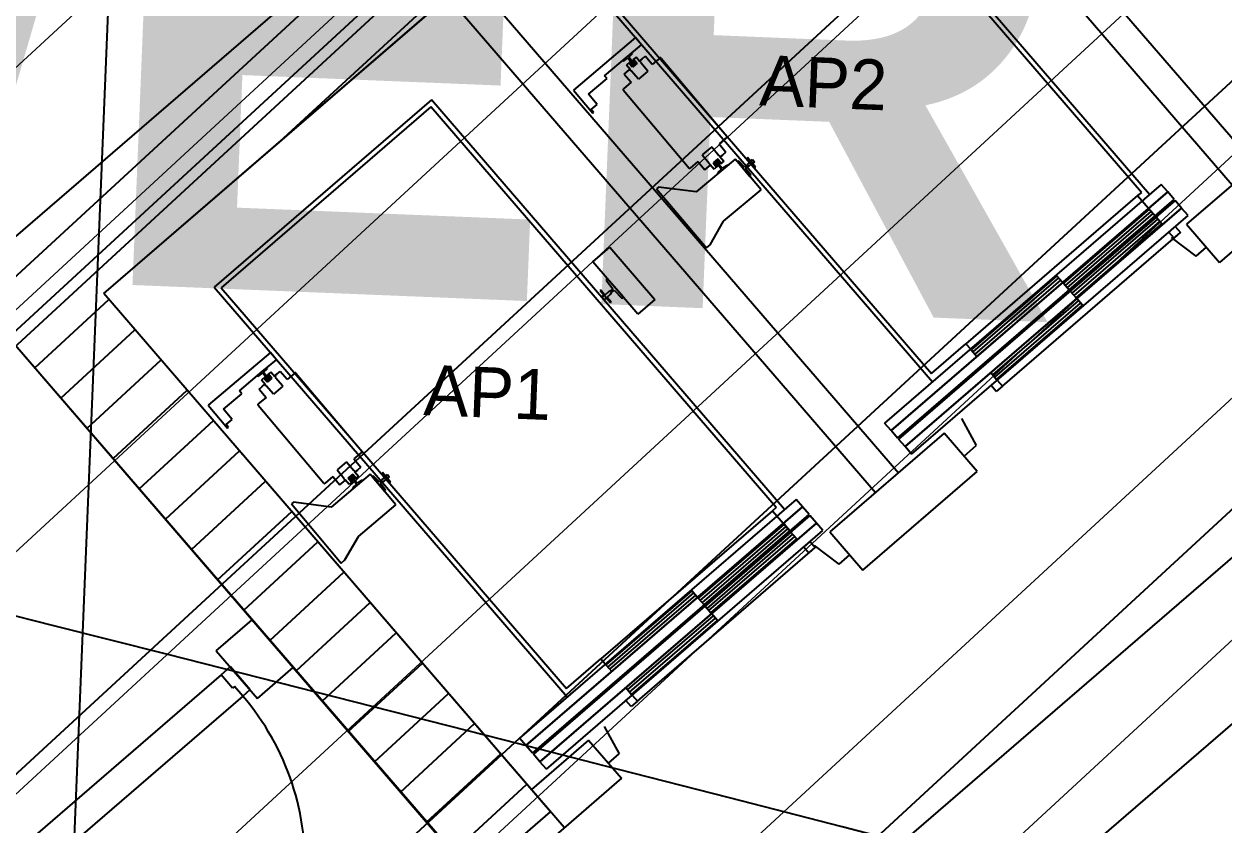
# Model space of a CAD drawing. Extents: x -678889171 to 586587, y -792238163 to 335485.
# Drawn here: x -678732880 to -678728115, y -792164476 to -792161297 of the extents above; entities that cross this region are included whole.
import ezdxf
from ezdxf.enums import TextEntityAlignment as Align

# ---------------------------------------------------------------- set-up
doc = ezdxf.new("R2010")
doc.units = 0
doc.header["$MEASUREMENT"] = 0
for name, color, linetype in [('A-ANNO-LEGN', 252, 'Continuous'), ('A-FLOR-PATT', 252, 'Continuous'), ('A-SITE-PATT', 252, 'Continuous'), ('A-WALL', 252, 'Continuous')]:
    doc.layers.add(name, color=color, linetype=linetype)
doc.layers.add('BASEMENT3 LAYOUT$0$HATCH5', color=252, linetype='Continuous', lineweight=15)
doc.styles.add('BASEMENT3 LAYOUT$0$EN-SB', font='swissb.ttf')
doc.styles.add('Elevator tower A$0$AR-SR', font='sarb.shx')
doc.styles.add('Ground floor Towers$0$$Bas01-Rname$0$EN-SC', font='swissc.ttf')
doc.styles.add('Ground floor Towers$0$$Bas01-Rname$0$EN-SCL', font='swisscl.ttf')
doc.styles.add('Ground floor Towers$0$04-Ground Floor$0$V2-lower ground$0$LEVEL  FOR LICENSE LOWER GR$0$$LG- LEVEL$0$AR-SR', font='sarb.shx')

# ---------------------------------------------------------------- blocks, each defined once
blk = doc.blocks.new('A$C61C61320')
at = {"layer": 'BASEMENT3 LAYOUT$0$HATCH5'}
h = blk.add_hatch(dxfattribs=at)
h.set_pattern_fill('JIS_WOOD', color=256, scale=1000, style=0)
h.set_pattern_definition([(45, (-845680.2949388556, -470481.0696760565), (-499.9999991609842, 499.9999991609843), [])])
h.paths.add_polyline_path([(12440.74077330553, -169431.9252005816), (13408.27617370361, -243253.7315873399), (7111.185080291936, -248399.4795461658), (-61957.46107163071, -237877.8060760189), (-55832.26724016038, -200866.3395951205), (-20860.02674167091, -206712.4958959252), (-20783.43353955913, -208437.764712235), (-16504.6553898881, -208719.7022090854), (-18718.17453308101, -208569.0044804074), (-18168.17453308101, -169431.9252005816)])
at = {"layer": 'BASEMENT3 LAYOUT$0$HATCH5', "style": 'BASEMENT3 LAYOUT$0$EN-SB'}
blk.add_text('TOWER (A)', height=2000, dxfattribs=at).set_placement((-23889.31892161025, -222686.1925793323))
blk = doc.blocks.new('2')
at = {"layer": 'BASEMENT3 LAYOUT$0$HATCH5', "style": 'BASEMENT3 LAYOUT$0$EN-SB'}
blk.add_text('TOWER (A)', height=2000, dxfattribs=at).set_placement((94031.53737998311, 9511.168125299038))
blk = doc.blocks.new('GR')
at = {"layer": 'A-FLOR-PATT'}
for p, q in [((70490, 90900), (70490, 1700)), ((74626.76612781573, 29027.74407924579), (69954.09477021193, 24654.39954858962)), ((74626.76612702776, 29027.74408097002), (69954.09476942396, 24654.39955031385)), ((70149.300244994, 24445.83353590424), (74677.26045487431, 28973.79374578461)), ((71209.36516275717, 25281.39205064077), (74785.79927040398, 28857.82615828759)), ((70519.47076322368, 24635.69162190981), (74608.05820113185, 28462.3680862295)), ((70519.4707624384, 24635.69162363654), (74608.05820034302, 28462.36808795466)), ((70040.76142946433, 24561.80112340144), (72752.53029312345, 27273.56998706056)), ((73290.20460400498, 27228.97970614035), (75066.87734401126, 25330.70533834525)), ((73202.5920160498, 27146.97949619063), (74979.26475605609, 25248.70512839553)), ((74619.94028365448, 25203.45721847218), (73185.08682010513, 26736.81808211186)), ((74653.07269253094, 25196.7987412604), (73186.0082328611, 26764.58199163486)), ((72354.13388677094, 25986.14958538968), (73821.19834644081, 24418.36633501519)), ((72381.89779629395, 25985.22817263371), (73816.75125984334, 24451.86730899409)), ((71924.92060909326, 25951.10970669191), (73701.59182467064, 24052.83696766342)), ((71837.30802113809, 25869.10949674218), (73613.97923671547, 23970.83675771368)), ((72588.26949947582, 25735.93979433694), (72349.96369173673, 25517.92913552313)), ((72613.13763546218, 25708.75662235156), (72588.26949947582, 25735.93979433694)), ((72559.22434435769, 25659.43481931192), (72613.13763546218, 25708.75662235156)), ((72471.78514113787, 25579.44231522238), (72559.22434435769, 25659.43481931192)), ((72577.79951188111, 25676.42804556922), (72540.64917683435, 25642.44159305454)), ((72540.64917683435, 25642.44159305454), (72544.26862259902, 25640.75944818874)), ((72544.26862259902, 25640.75944818874), (72560.94476480671, 25654.14287466477)), ((72569.62042320524, 25637.15457261723), (72556.93494294536, 25625.54944249024)), ((72560.94476480671, 25654.14287466477), (72571.03708332789, 25643.11103736729)), ((72564.34266130491, 25657.25139166301), (72579.15369331364, 25672.67355603792)), ((72574.43497982608, 25646.21955436564), (72564.34266130491, 25657.25139166301)), ((72569.62042320524, 25637.15457261723), (72565.99600027385, 25633.83882115243)), ((72584.12683586398, 25621.29772229234), (72569.62042320524, 25637.15457261723)), ((72584.12683586398, 25621.29772229234), (72569.62042320524, 25637.15457261723)), ((72571.03708332789, 25643.11103736729), (72574.8419830091, 25638.26965700323)), ((72578.91945880691, 25641.99987740119), (72574.43497982608, 25646.21955436564)), ((72574.8419830091, 25638.26965700323), (72585.36949391001, 25626.76211419611)), ((72579.15369331364, 25672.67355603792), (72577.79951188111, 25676.42804556922)), ((72589.44696970787, 25630.49233459405), (72578.91945880691, 25641.99987740119)), ((72593.17917225929, 25658.70695713878), (72580.49369199947, 25647.10182701171)), ((72584.11811493087, 25650.41757847663), (72580.49369199947, 25647.10182701171)), ((72595.00010465815, 25631.24497668692), (72580.49369199947, 25647.10182701171)), ((72595.00010465815, 25631.24497668692), (72580.49369199947, 25647.10182701171)), ((72598.62452758956, 25634.56072815179), (72580.50241293255, 25617.98197082759)), ((72598.62452758956, 25634.56072815179), (72584.11811493087, 25650.41757847663)), ((72609.75792958357, 25640.58484248174), (72593.17917225929, 25658.70695713878)), ((72607.60269113134, 25642.94071738719), (72629.8022815862, 25663.24969510941)), ((72616.66374845992, 25651.23009604934), (72607.60269113134, 25642.94071738719)), ((72607.60269113134, 25642.94071738719), (72616.66374845992, 25651.23009604934)), ((72609.75792958357, 25640.58484248174), (72610.89056174962, 25641.62101481456)), ((72614.20631321448, 25637.99659188322), (72610.89056174962, 25641.62101481456)), ((72613.07368104842, 25636.96041955045), (72614.20631321448, 25637.99659188322)), ((72642.91544423207, 25604.34061316785), (72613.07368104842, 25636.96041955045)), ((72658.81510690364, 25631.53599445973), (72629.8022815862, 25663.24969510941)), ((72688.71659608757, 25658.89094404475), (72658.81510690364, 25631.53599445973)), ((72693.05420508527, 25658.69802437813), (72966.60370093535, 25359.68313253822)), ((72549.15887136273, 25589.47422501651), (72571.35846181745, 25609.7832027387)), ((72549.15887136273, 25589.47422501651), (72578.17169668015, 25557.76052436681)), ((72573.51370026964, 25607.42732783328), (72556.93494294536, 25625.54944249024)), ((72562.29740448901, 25601.49382407664), (72571.35846181745, 25609.7832027387)), ((72580.50241293255, 25617.98197082759), (72565.99600027385, 25633.83882115243)), ((72573.51370026964, 25607.42732783328), (72572.38106810355, 25606.39115550058)), ((72575.69681956842, 25602.76673256917), (72572.38106810355, 25606.39115550058)), ((72576.8294517345, 25603.80290490188), (72575.69681956842, 25602.76673256917)), ((72606.67121491811, 25571.18309851937), (72576.8294517345, 25603.80290490188)), ((72584.21482699942, 25625.70578369263), (72590.60163661836, 25631.54866509757)), ((72584.69411829242, 25622.04217655543), (72584.21482699942, 25625.70578369263)), ((72590.57960187388, 25631.52850692676), (72584.236861744, 25625.72594186329)), ((72585.36949391001, 25626.76211419611), (72589.44696970787, 25630.49233459405)), ((72594.20822848732, 25630.74602415069), (72590.60163661836, 25631.54866509757)), ((72642.91544423207, 25604.34061316785), (72606.67121491811, 25571.18309851937)), ((72411.05614837022, 25503.91189286366), (72481.73239553238, 25568.56904642822)), ((72481.73239553238, 25568.56904642822), (72471.78514113787, 25579.44231522238)), ((72578.17169668015, 25557.76052436681), (72548.27020749614, 25530.40557478179)), ((72349.96369173673, 25517.92913552313), (72430.78513369242, 25429.58382657045)), ((72446.70047661739, 25464.94934635118), (72411.05614837022, 25503.91189286366)), ((72548.07728782964, 25526.06796578411), (72821.62678367966, 25227.05307394426)), ((75242.1147325631, 25494.67546174136), (74804.068994329, 25084.69051162039)), ((71788.12891555775, 25456.39822754654), (70956.2545694676, 24677.96582130136)), ((73255.1933752276, 23888.61497717208), (71788.12891555775, 25456.39822754654)), ((72424.04783329621, 25444.22589969591), (72446.70047661739, 25464.94934635118)), ((72434.40955662385, 25432.89957803534), (72424.04783329621, 25444.22589969591)), ((71787.20750280179, 25428.63431802354), (70984.0184789906, 24677.04440854539)), ((73222.06096635113, 23895.27345438386), (71787.20750280179, 25428.63431802354)), ((72430.78513369242, 25429.58382657045), (72434.40955662385, 25432.89957803534)), ((72966.41078126871, 25355.3455235406), (72936.50929208477, 25327.99057395558)), ((75378.78174914594, 25348.65448181605), (74940.70740068579, 24938.64275421255)), ((72908.00977384673, 25314.56799980302), (72871.76554453281, 25281.41048515457)), ((72908.00977384673, 25314.56799980302), (72937.85153703041, 25281.94819342051)), ((72936.50929208477, 25327.99057395558), (72965.52211740217, 25296.27687330591)), ((72855.86588186126, 25254.21510386269), (72825.96439267726, 25226.86015427767)), ((73003.48024824813, 25270.24998591977), (72853.97280232821, 25133.47523799472)), ((72855.86588186126, 25254.21510386269), (72884.87870717866, 25222.50140321304)), ((72871.76554453281, 25281.41048515457), (72901.6073077165, 25248.79067877206)), ((72934.17857583231, 25267.76912749486), (72916.05646117534, 25251.19037017069)), ((72919.6808841067, 25254.50612163547), (72934.18729676542, 25238.64927131063)), ((72919.6808841067, 25254.50612163547), (72934.18729676542, 25238.64927131063)), ((72920.47276027751, 25255.00507417179), (72924.0793521465, 25254.2024332248)), ((72924.0793521465, 25254.2024332248), (72930.46616176546, 25260.04531462982)), ((72930.44412702095, 25260.02515645904), (72924.10138689095, 25254.22259139564)), ((72929.31149485488, 25258.98898412634), (72925.23401905708, 25255.2587637284)), ((72925.23401905708, 25255.2587637284), (72935.76152995795, 25243.75122092114)), ((72939.83900575574, 25247.48144131913), (72929.31149485488, 25258.98898412634)), ((72929.98687047244, 25263.70892176704), (72930.46616176546, 25260.04531462982)), ((72930.55415290088, 25264.45337603008), (72945.06056555962, 25248.59652570522)), ((72930.55415290088, 25264.45337603008), (72945.06056555962, 25248.59652570522)), ((72934.17857583231, 25267.76912749486), (72948.68498849102, 25251.91227717005)), ((72937.85153703041, 25281.94819342051), (72938.98416919645, 25282.98436575328)), ((72938.98416919645, 25282.98436575328), (72942.29992066127, 25279.35994282187)), ((72941.16728849524, 25278.32377048917), (72942.29992066127, 25279.35994282187)), ((72941.16728849524, 25278.32377048917), (72957.74604581953, 25260.20165583209)), ((72943.3225269474, 25275.96789558369), (72965.52211740217, 25296.27687330591)), ((72952.38358427591, 25284.25727424581), (72943.3225269474, 25275.96789558369)), ((72943.3225269474, 25275.96789558369), (72952.38358427591, 25284.25727424581)), ((72957.74604581953, 25260.20165583209), (72945.06056555962, 25248.59652570522)), ((73038.29563862905, 25232.19354514012), (73003.48024824813, 25270.24998591977)), ((73017.50497844053, 25263.10693752349), (73012.39133030994, 25260.50934929165)), ((73012.39133030994, 25260.50934929165), (73064.19994694818, 25203.87774098865)), ((73041.65992836063, 25239.43243666951), (73017.50497844053, 25263.10693752349)), ((73052.0714233552, 25278.08507831526), (73050.48573832272, 25276.63443704933)), ((73050.48573832272, 25276.63443704933), (73063.12704078245, 25262.81632462342)), ((73085.2289380037, 25241.84084900128), (73052.0714233552, 25278.08507831526)), ((73072.13022221098, 25269.80442058624), (73053.10200182123, 25252.39672539578)), ((73059.73350475085, 25245.14787953303), (73078.7617251407, 25262.55557472337)), ((73063.12704078245, 25262.81632462342), (73072.18809811097, 25271.10570328555)), ((73080.06300783998, 25262.49769882343), (73071.00195051152, 25254.20832016136)), ((73071.00195051152, 25254.20832016136), (73083.64325297128, 25240.39020773539)), ((73078.7617251407, 25262.55557472337), (73072.13022221098, 25269.80442058624)), ((73072.18809811097, 25271.10570328555), (73080.06300783998, 25262.49769882343)), ((72884.87870717866, 25222.50140321304), (72907.07829763347, 25242.81038093523)), ((72898.01724030502, 25234.5210022731), (72907.07829763347, 25242.81038093523)), ((72901.6073077165, 25248.79067877206), (72900.47467555043, 25247.75450643923)), ((72900.47467555043, 25247.75450643923), (72903.79042701525, 25244.13008350786)), ((72904.92305918132, 25245.1662558406), (72903.79042701525, 25244.13008350786)), ((72904.92305918132, 25245.1662558406), (72921.50181650564, 25227.04414118361)), ((72916.05646117534, 25251.19037017069), (72930.56287383403, 25235.33351984579)), ((72934.18729676542, 25238.64927131063), (72921.50181650564, 25227.04414118361)), ((72934.18729676542, 25238.64927131063), (72930.56287383403, 25235.33351984579)), ((72950.33832745998, 25228.49970665932), (72935.52729545125, 25213.07754228447)), ((72935.52729545125, 25213.07754228447), (72936.8814768838, 25209.3230527532)), ((72935.76152995795, 25243.75122092114), (72940.24600893886, 25239.53154395681)), ((72936.8814768838, 25209.3230527532), (72974.03181193059, 25243.30950526785)), ((72943.643905437, 25242.64006095511), (72939.83900575574, 25247.48144131913)), ((72940.24600893886, 25239.53154395681), (72950.33832745998, 25228.49970665932)), ((72953.73622395813, 25231.60822365765), (72943.643905437, 25242.64006095511)), ((72948.68498849102, 25251.91227717005), (72945.06056555962, 25248.59652570522)), ((72970.41236616584, 25244.99165013363), (72953.73622395813, 25231.60822365765)), ((72974.03181193059, 25243.30950526785), (72970.41236616584, 25244.99165013363)), ((73110.82770192268, 25152.9092935159), (73038.29563862905, 25232.19354514012)), ((73049.81487995628, 25246.89287746549), (73041.65992836063, 25239.43243666951)), ((73045.80461769167, 25234.90190800533), (73053.95956928734, 25242.36234880119)), ((73067.24125041324, 25208.74059355265), (73045.80461769167, 25234.90190800533)), ((73053.10200182123, 25252.39672539578), (73049.81487995628, 25246.89287746549)), ((73053.95956928734, 25242.36234880119), (73059.73350475085, 25245.14787953303)), ((73064.19994694818, 25203.87774098865), (73067.24125041324, 25208.74059355265)), ((73083.64325297128, 25240.39020773539), (73085.2289380037, 25241.84084900128)), ((74697.40455423704, 25238.28259990251), (73638.65538648586, 24247.55044649946)), ((73665.49788325299, 24218.86512422052), (74724.24705100413, 25209.59727762351)), ((74724.24705100413, 25209.59727762351), (73665.49788325299, 24218.86512422052)), ((74724.24705100413, 25209.59727762351), (74697.40455423704, 25238.28259990251)), ((74751.0895477712, 25180.91195534455), (74724.24705100413, 25209.59727762351)), ((73692.34038002008, 24190.17980194153), (74751.0895477712, 25180.91195534455)), ((74755.12731172769, 25176.59698563875), (73696.37814397653, 24185.86483223565)), ((74605.59762251712, 25190.03597009057), (73948.4429666716, 24575.09877142662)), ((74619.94028365448, 25203.45721847218), (74605.59762251712, 25190.03597009057)), ((74605.59762251712, 25190.03597009057), (74678.07236378822, 25112.58559993739)), ((74781.96980849482, 25147.91166335982), (74755.12731172769, 25176.59698563875)), ((72703.7471496096, 25146.67596392185), (72696.04525088043, 25139.62999205902)), ((72696.04525088043, 25139.62999205902), (72903.2797174335, 24913.10355884704)), ((72853.97280232821, 25133.47523799472), (72703.7471496096, 25146.67596392185)), ((72967.20994326622, 25021.52264172127), (73110.82770192268, 25152.9092935159)), ((74781.96980849482, 25147.91166335982), (73723.22064074359, 24157.17950995671)), ((73723.22064074359, 24157.17950995671), (74781.96980849482, 25147.91166335982)), ((73750.06313751068, 24128.49418767772), (74808.81230526185, 25119.22634108079)), ((74653.9141166978, 25138.40238998842), (74325.33678877515, 24830.93379065653)), ((74333.38953780525, 24822.32819397285), (74661.96686572793, 25129.7967933047)), ((74341.44228683539, 24813.72259728916), (74670.01961475807, 25121.19119662108)), ((74349.49503586556, 24805.1170006055), (74678.07236378822, 25112.58559993739)), ((74678.07236378822, 25112.58559993739), (74653.9141166978, 25138.40238998842)), ((74808.81230526185, 25119.22634108079), (74781.96980849482, 25147.91166335982)), ((72477.66112238006, 21373.28394721262), (76426.28574980248, 25068.96348383787)), ((74682.1101277447, 25108.27063023145), (74353.53279982205, 24800.80203089959)), ((74361.58554885215, 24792.19643421593), (74690.16287677482, 25099.66503354776)), ((74369.6382978823, 24783.59083753222), (74698.21562580497, 25091.05943686416)), ((74377.69104691246, 24774.98524084859), (74706.26837483507, 25082.45384018039)), ((74706.26837483507, 25082.45384018039), (74682.1101277447, 25108.27063023145)), ((74735.79512127893, 25050.89998567363), (74759.86134840114, 25073.42013090473)), ((74759.86134840114, 25073.42013090473), (74781.33534581479, 25050.47187308158)), ((74804.068994329, 25084.69051162038), (74940.70740068579, 24938.64275421254)), ((72917.32435629264, 24925.95209577327), (72967.20994326622, 25021.52264172127)), ((74100.1144628471, 24413.0145291865), (74781.33534581479, 25050.47187308158)), ((74757.26911869258, 25027.95172785045), (74735.79512127893, 25050.89998567363)), ((74745.44562295637, 25029.82598389226), (74846.5063007233, 24960.02982402275)), ((74781.33534581479, 25050.47187308158), (74757.26911869258, 25027.95172785045)), ((74886.05816739833, 24997.05530584061), (74846.50630072333, 24960.02982402275)), ((72903.2797174335, 24913.10355884704), (72917.32435629264, 24925.95209577327)), ((72454.53466098572, 24840.26179842508), (72519.3634893362, 24900.92584111862)), ((72519.3634893362, 24900.92584111862), (72707.26096670573, 24700.12858516583)), ((72642.43213835529, 24639.46454247224), (72454.53466098572, 24840.26179842508)), ((74298.49429200808, 24859.61911293547), (73969.91696408529, 24552.15051360353)), ((73977.96971311542, 24543.54491691981), (74306.5470410382, 24851.01351625178)), ((73986.02246214553, 24534.93932023607), (74314.59979006831, 24842.4079195681)), ((73994.07521117563, 24526.33372355238), (74322.65253909842, 24833.80232288444)), ((74322.65253909842, 24833.80232288444), (74298.49429200808, 24859.61911293547)), ((74325.33678877515, 24830.93379065653), (74349.49503586556, 24805.1170006055)), ((74353.53279982205, 24800.80203089959), (74377.69104691246, 24774.98524084859)), ((72490.57904296255, 24728.72145737763), (72488.57107040308, 24726.84248260394)), ((72506.95296599047, 24711.22341078744), (72490.57904296255, 24728.72145737763)), ((72514.93027871168, 24775.71982329738), (72511.10904553978, 24769.4539077653)), ((72511.10904553978, 24769.4539077653), (72538.91467264679, 24736.28950345243)), ((72582.03652062932, 24704.00651759989), (72514.93027871168, 24775.71982329738)), ((72538.91467264679, 24736.28950345243), (72528.5879566264, 24726.62620461627)), ((72533.95645597977, 24720.88914016052), (72544.28317200026, 24730.55243899667)), ((72544.28317200026, 24730.55243899667), (72575.5310377808, 24700.60913429575)), ((74380.37529658916, 24772.11670862066), (74051.79796866633, 24464.64810928868)), ((74059.85071769646, 24456.04251260494), (74388.42804561928, 24763.51111193697)), ((74067.9034667266, 24447.43691592125), (74396.48079464937, 24754.90551525325)), ((74075.95621575673, 24438.83131923756), (74404.53354367948, 24746.29991856957)), ((74404.53354367948, 24746.29991856957), (74380.37529658916, 24772.11670862066)), ((72488.57107040308, 24726.84248260394), (72531.51906523037, 24680.94596695754)), ((72495.4788370789, 24700.48641208062), (72506.95296599047, 24711.22341078744)), ((72505.67898585036, 24689.58598961466), (72495.4788370789, 24700.48641208062)), ((72521.2403423646, 24722.97882459962), (72497.14467165023, 24700.43112731524)), ((72497.14467165023, 24700.43112731524), (72505.73427061575, 24691.25182418601)), ((72517.15311476198, 24700.32298832148), (72505.67898585036, 24689.58598961466)), ((72505.73427061575, 24691.25182418601), (72529.82994133008, 24713.79952147036)), ((72533.52703778986, 24682.82494173126), (72517.15311476198, 24700.32298832148)), ((72528.5879566264, 24726.62620461627), (72521.2403423646, 24722.97882459962)), ((72529.82994133008, 24713.79952147036), (72533.95645597977, 24720.88914016052)), ((72531.51906523037, 24680.94596695754), (72533.52703778986, 24682.82494173126)), ((72575.5310377808, 24700.60913429575), (72582.03652062932, 24704.00651759989)), ((72707.26096670573, 24700.12858516583), (72642.43213835529, 24639.46454247224)), ((69954.09477021193, 24654.39954858962), (72084.13131187108, 22378.57593828593)), ((69954.09476942396, 24654.39955031385), (72143.06464307965, 22320.16180403642)), ((72376.17327172236, 22651.90997145111), (70519.47076322368, 24635.69162190981)), ((72432.80899459826, 22591.39790468247), (70519.4707624384, 24635.69162363654)), ((70956.2545694676, 24677.96582130136), (72423.31902913746, 23110.18257092687)), ((70984.0184789906, 24677.04440854539), (72418.87194253999, 23143.68354490577)), ((70257.83906052355, 24329.86594840715), (70540.83657364029, 24612.8634615239)), ((73816.75125984334, 24451.86730899409), (73948.4429666716, 24575.09877142662)), ((73948.4429666716, 24575.09877142662), (73967.2327144086, 24555.0190458314)), ((73969.91696408529, 24552.15051360353), (73994.07521117563, 24526.33372355238)), ((70366.37787605333, 24213.89836091019), (70649.37538916973, 24496.89587402658)), ((74051.79796866633, 24464.64810928868), (74075.95621575673, 24438.83131923756)), ((71190.39018217247, 24427.75603024862), (70952.08437443338, 24209.74537143481)), ((71161.34502705434, 24351.25105522361), (71215.25831815883, 24400.57285826324)), ((71215.25831815883, 24400.57285826324), (71190.39018217247, 24427.75603024862)), ((74054.57423831124, 24413.44264177853), (74078.64046543345, 24435.96278700966)), ((74076.04823572488, 24390.49438395537), (74054.57423831124, 24413.44264177853)), ((74100.1144628471, 24413.0145291865), (74076.04823572488, 24390.49438395537)), ((74078.64046543345, 24435.96278700966), (74100.1144628471, 24413.0145291865)), ((70474.91669158288, 24097.93077341298), (70757.91420469905, 24380.92828652915)), ((71073.90582383452, 24271.25855113406), (71161.34502705434, 24351.25105522361)), ((71179.92019457776, 24368.2442814809), (71142.769859531, 24334.25782896622)), ((71166.46334400156, 24349.0676275747), (71181.27437601029, 24364.4897919496)), ((71176.55566252273, 24338.03579027732), (71166.46334400156, 24349.0676275747)), ((71181.27437601029, 24364.4897919496), (71179.92019457776, 24368.2442814809)), ((71195.29985495594, 24350.52319305047), (71182.61437469612, 24338.91806292339)), ((71211.87861228023, 24332.40107839342), (71195.29985495594, 24350.52319305047)), ((71209.72337382799, 24334.75695329887), (71231.92296428286, 24355.06593102109)), ((71260.93578960029, 24323.35223037141), (71231.92296428286, 24355.06593102109)), ((71290.83727878422, 24350.70717995643), (71260.93578960029, 24323.35223037141)), ((71295.17488778192, 24350.51426028981), (71568.724383632, 24051.49936844991)), ((73184.38111365284, 21349.89903885403), (76406.06381137425, 24365.20384569283)), ((71142.769859531, 24334.25782896622), (71146.38930529567, 24332.57568410042)), ((71146.38930529567, 24332.57568410042), (71163.06544750337, 24345.95911057646)), ((71151.27955405938, 24281.2904609282), (71173.4791445141, 24301.59943865039)), ((71171.74110590189, 24328.97080852892), (71159.05562564201, 24317.36567840193)), ((71175.6343829663, 24299.24356374497), (71159.05562564201, 24317.36567840193)), ((71163.06544750337, 24345.95911057646), (71173.15776602454, 24334.92727327897)), ((71164.41808718567, 24293.31005998832), (71173.4791445141, 24301.59943865039)), ((71171.74110590189, 24328.97080852892), (71168.1166829705, 24325.65505706411)), ((71182.6230956292, 24309.79820673927), (71168.1166829705, 24325.65505706411)), ((71186.24751856063, 24313.11395820402), (71171.74110590189, 24328.97080852892)), ((71186.24751856063, 24313.11395820402), (71171.74110590189, 24328.97080852892)), ((71173.15776602454, 24334.92727327897), (71176.96266570575, 24330.08589291491)), ((71181.04014150356, 24333.81611331287), (71176.55566252273, 24338.03579027732)), ((71176.96266570575, 24330.08589291491), (71187.49017660666, 24318.5783501078)), ((71191.56765240453, 24322.30857050573), (71181.04014150356, 24333.81611331287)), ((71186.23879762752, 24342.23381438831), (71182.61437469612, 24338.91806292339)), ((71197.1207873548, 24323.06121259861), (71182.61437469612, 24338.91806292339)), ((71197.1207873548, 24323.06121259861), (71182.61437469612, 24338.91806292339)), ((71200.74521028622, 24326.37696406347), (71182.6230956292, 24309.79820673927)), ((71200.74521028622, 24326.37696406347), (71186.23879762752, 24342.23381438831)), ((71186.33550969607, 24317.52201960431), (71192.72231931501, 24323.36490100925)), ((71186.81480098907, 24313.85841246712), (71186.33550969607, 24317.52201960431)), ((71192.70028457053, 24323.34474283844), (71186.35754444065, 24317.54217777497)), ((71187.49017660666, 24318.5783501078), (71191.56765240453, 24322.30857050573)), ((71196.32891118397, 24322.56226006238), (71192.72231931501, 24323.36490100925)), ((71218.78443115657, 24343.04633196103), (71209.72337382799, 24334.75695329887)), ((71209.72337382799, 24334.75695329887), (71218.78443115657, 24343.04633196103)), ((71211.87861228023, 24332.40107839342), (71213.01124444627, 24333.43725072625)), ((71216.32699591113, 24329.8128277949), (71213.01124444627, 24333.43725072625)), ((71215.19436374507, 24328.77665546213), (71216.32699591113, 24329.8128277949)), ((71245.03612692872, 24296.15684907953), (71215.19436374507, 24328.77665546213)), ((70583.45550711249, 23981.96318591596), (70866.45302022836, 24264.96069903183)), ((71013.17683106687, 24195.72812877534), (71083.85307822903, 24260.38528233991)), ((71083.85307822903, 24260.38528233991), (71073.90582383452, 24271.25855113406)), ((71151.27955405938, 24281.2904609282), (71180.2923793768, 24249.57676027849)), ((71175.6343829663, 24299.24356374497), (71174.5017508002, 24298.20739141226)), ((71177.81750226507, 24294.58296848086), (71174.5017508002, 24298.20739141226)), ((71178.95013443116, 24295.61914081356), (71177.81750226507, 24294.58296848086)), ((71208.79189761476, 24262.99933443105), (71178.95013443116, 24295.61914081356)), ((71245.03612692872, 24296.15684907953), (71208.79189761476, 24262.99933443105)), ((73942.32962582904, 24278.15804180523), (74005.29219160757, 24172.70435607626)), ((70952.08437443338, 24209.74537143481), (71032.90581638907, 24121.40006248213)), ((71150.1979705263, 24217.88420169579), (71423.74746637631, 23918.86930985595)), ((71180.2923793768, 24249.57676027849), (71150.3908901928, 24222.22181069347)), ((73876.81700057654, 24216.83738755873), (73438.75406080074, 23806.83633781009)), ((73665.49788325315, 24218.86512422035), (73638.655386486, 24247.55044649928)), ((73692.34038002019, 24190.17980194138), (73665.49788325315, 24218.86512422035)), ((74013.48401715908, 24070.81640763314), (73876.81700057654, 24216.83738755873)), ((71048.82115931404, 24156.76558226286), (71013.17683106687, 24195.72812877534)), ((73723.22064074376, 24157.17950995651), (73696.37814397668, 24185.8648322355)), ((73750.06313751084, 24128.49418767754), (73723.22064074376, 24157.17950995651)), ((73958.82200079101, 24129.21968147612), (74005.29219160757, 24172.70435607624)), ((70691.99432264222, 23865.99559841881), (70974.9918357578, 24148.99311153439)), ((71026.16851599286, 24136.0421356076), (71048.82115931404, 24156.76558226286)), ((71036.5302393205, 24124.71581394703), (71026.16851599286, 24136.0421356076)), ((71032.90581638907, 24121.40006248213), (71036.5302393205, 24124.71581394703)), ((73575.42107738329, 23660.8153578845), (74013.48401715908, 24070.81640763314)), ((70800.53313817183, 23750.02801092179), (71083.53065128712, 24033.02552403713)), ((71568.53146396537, 24047.16175945228), (71538.62997478142, 24019.80680986727)), ((71538.62997478142, 24019.80680986727), (71567.64280009882, 23988.09310921759)), ((71510.13045654338, 24006.38423571471), (71473.88622722946, 23973.22672106625)), ((71473.88622722946, 23973.22672106625), (71503.72799041316, 23940.60691468374)), ((71510.13045654338, 24006.38423571471), (71539.97221972706, 23973.76442933219)), ((71539.97221972706, 23973.76442933219), (71541.1048518931, 23974.80060166496)), ((71541.1048518931, 23974.80060166496), (71544.42060335792, 23971.17617873356)), ((71543.2879711919, 23970.14000640085), (71544.42060335792, 23971.17617873356)), ((71543.2879711919, 23970.14000640085), (71559.86672851618, 23952.01789174377)), ((71545.44320964406, 23967.78413149537), (71567.64280009882, 23988.09310921759)), ((71554.50426697257, 23976.0735101575), (71545.44320964406, 23967.78413149537)), ((71545.44320964406, 23967.78413149537), (71554.50426697257, 23976.0735101575)), ((71654.19210605185, 23969.90131422694), (71652.60642101937, 23968.45067296101)), ((71652.60642101937, 23968.45067296101), (71665.2477234791, 23954.6325605351)), ((71687.34962070035, 23933.65708491296), (71654.19210605185, 23969.90131422694)), ((71457.98656455791, 23946.03133977437), (71428.0850753739, 23918.67639018936)), ((71605.60093094478, 23962.06622183145), (71456.09348502486, 23825.2914739064)), ((71457.98656455791, 23946.03133977437), (71486.99938987532, 23914.31763912473)), ((71486.99938987532, 23914.31763912473), (71509.19898033013, 23934.62661684692)), ((71500.13792300168, 23926.33723818479), (71509.19898033013, 23934.62661684692)), ((71503.72799041316, 23940.60691468374), (71502.59535824708, 23939.57074235092)), ((71502.59535824708, 23939.57074235092), (71505.9111097119, 23935.94631941954)), ((71507.04374187798, 23936.98249175228), (71505.9111097119, 23935.94631941954)), ((71507.04374187798, 23936.98249175228), (71523.62249920229, 23918.86037709529)), ((71536.29925852896, 23959.58536340654), (71518.17714387199, 23943.00660608237)), ((71518.17714387199, 23943.00660608237), (71532.68355653068, 23927.14975575748)), ((71521.80156680335, 23946.32235754715), (71536.30797946207, 23930.46550722231)), ((71521.80156680335, 23946.32235754715), (71536.30797946207, 23930.46550722231)), ((71522.59344297416, 23946.82131008347), (71526.20003484315, 23946.01866913648)), ((71536.30797946207, 23930.46550722231), (71523.62249920229, 23918.86037709529)), ((71526.20003484315, 23946.01866913648), (71532.58684446212, 23951.86155054151)), ((71532.5648097176, 23951.84139237073), (71526.2220695876, 23946.03882730732)), ((71531.43217755153, 23950.80522003802), (71527.35470175373, 23947.07499964008)), ((71527.35470175373, 23947.07499964008), (71537.8822126546, 23935.56745683282)), ((71541.95968845239, 23939.29767723082), (71531.43217755153, 23950.80522003802)), ((71532.10755316909, 23955.52515767873), (71532.58684446212, 23951.86155054151)), ((71532.67483559753, 23956.26961194177), (71547.18124825627, 23940.4127616169)), ((71532.67483559753, 23956.26961194177), (71547.18124825627, 23940.4127616169)), ((71536.30797946207, 23930.46550722231), (71532.68355653068, 23927.14975575748)), ((71536.29925852896, 23959.58536340654), (71550.80567118767, 23943.72851308173)), ((71552.45901015663, 23920.315942571), (71537.6479781479, 23904.89377819616)), ((71537.8822126546, 23935.56745683282), (71542.36669163551, 23931.34777986849)), ((71539.00215958046, 23901.13928866488), (71576.15249462724, 23935.12574117954)), ((71545.76458813365, 23934.45629686679), (71541.95968845239, 23939.29767723082)), ((71542.36669163551, 23931.34777986849), (71552.45901015663, 23920.315942571)), ((71555.85690665478, 23923.42445956933), (71545.76458813365, 23934.45629686679)), ((71559.86672851618, 23952.01789174377), (71547.18124825627, 23940.4127616169)), ((71550.80567118767, 23943.72851308173), (71547.18124825627, 23940.4127616169)), ((71572.53304886249, 23936.80788604531), (71555.85690665478, 23923.42445956933)), ((71576.15249462724, 23935.12574117954), (71572.53304886249, 23936.80788604531)), ((71640.4163213257, 23924.00978105181), (71605.60093094478, 23962.06622183145)), ((71619.62566113718, 23954.92317343518), (71614.51201300659, 23952.32558520333)), ((71614.51201300659, 23952.32558520333), (71666.32062964483, 23895.69397690034)), ((71643.78061105729, 23931.24867258119), (71619.62566113718, 23954.92317343518)), ((71712.94838461933, 23844.72552942758), (71640.4163213257, 23924.00978105181)), ((71651.93556265293, 23938.70911337718), (71643.78061105729, 23931.24867258119)), ((71647.92530038832, 23926.71814391701), (71656.08025198399, 23934.17858471288)), ((71669.36193310989, 23900.55682946433), (71647.92530038832, 23926.71814391701)), ((71655.22268451788, 23944.21296130746), (71651.93556265293, 23938.70911337718)), ((71674.25090490763, 23961.62065649792), (71655.22268451788, 23944.21296130746)), ((71656.08025198399, 23934.17858471288), (71661.8541874475, 23936.96411544472)), ((71661.8541874475, 23936.96411544472), (71680.88240783736, 23954.37181063506)), ((71665.2477234791, 23954.6325605351), (71674.30878080762, 23962.92193919723)), ((71682.18369053664, 23954.31393473511), (71673.12263320817, 23946.02455607304)), ((71673.12263320817, 23946.02455607304), (71685.76393566793, 23932.20644364707)), ((71680.88240783736, 23954.37181063506), (71674.25090490763, 23961.62065649792)), ((71674.30878080762, 23962.92193919723), (71682.18369053664, 23954.31393473511)), ((71685.76393566793, 23932.20644364707), (71687.34962070035, 23933.65708491296)), ((73299.5252369337, 23930.09883581419), (72240.77606918251, 22939.36668241114)), ((73326.36773370078, 23901.4135135352), (73299.5252369337, 23930.09883581419)), ((70909.0719537015, 23634.0604234247), (71192.06946681667, 23917.05793653987)), ((71537.6479781479, 23904.89377819616), (71539.00215958046, 23901.13928866488)), ((71666.32062964483, 23895.69397690034), (71669.36193310989, 23900.55682946433)), ((72267.61856594964, 22910.68136013221), (73326.36773370078, 23901.4135135352)), ((73326.36773370078, 23901.4135135352), (72267.61856594964, 22910.68136013221)), ((72294.46106271673, 22881.99603785321), (73353.21023046786, 23872.72819125623)), ((73207.71830521377, 23881.85220600225), (72550.56364936825, 23266.91500733831)), ((73222.06096635113, 23895.27345438386), (73207.71830521377, 23881.85220600225)), ((73207.71830521377, 23881.85220600225), (73280.19304648487, 23804.40183584907)), ((73353.21023046786, 23872.72819125623), (73326.36773370078, 23901.4135135352)), ((71305.86783230625, 23838.49219983353), (71298.16593357708, 23831.44622797071)), ((71298.16593357708, 23831.44622797071), (71505.40040013015, 23604.91979475872)), ((71456.09348502486, 23825.2914739064), (71305.86783230625, 23838.49219983353)), ((71569.33062596287, 23713.33887763295), (71712.94838461933, 23844.72552942758)), ((73357.24799442434, 23868.41322155044), (72298.49882667318, 22877.68106814733)), ((73384.09049119147, 23839.7278992715), (72325.34132344024, 22848.99574586839)), ((72325.34132344024, 22848.99574586839), (73384.09049119147, 23839.7278992715)), ((73256.03479939445, 23830.2186259001), (72927.4574714718, 23522.75002656822)), ((73280.19304648487, 23804.40183584907), (73256.03479939445, 23830.2186259001)), ((73384.09049119147, 23839.7278992715), (73357.24799442434, 23868.41322155044)), ((73410.9329879585, 23811.04257699248), (73384.09049119147, 23839.7278992715)), ((71017.61076923116, 23518.09283592761), (71300.60828234587, 23801.09034904238)), ((72352.18382020733, 22820.3104235894), (73410.9329879585, 23811.04257699248)), ((72935.5102205019, 23514.14442988453), (73264.08754842458, 23821.61302921639)), ((72943.56296953204, 23505.53883320084), (73272.14029745472, 23813.00743253276)), ((72951.61571856221, 23496.93323651719), (73280.19304648487, 23804.40183584907)), ((73284.23081044135, 23800.08686614313), (72955.6534825187, 23492.61826681127)), ((72963.7062315488, 23484.01267012762), (73292.28355947147, 23791.48126945944)), ((72971.75898057895, 23475.4070734439), (73300.33630850162, 23782.87567277584)), ((73308.38905753172, 23774.27007609207), (73284.23081044135, 23800.08686614313)), ((73438.75406080074, 23806.8363378101), (73575.42107738329, 23660.8153578845)), ((72702.23514554375, 23104.83076509819), (73383.45602851144, 23742.28810899326)), ((72979.81172960911, 23466.80147676027), (73308.38905753172, 23774.27007609207)), ((73337.91580397559, 23742.71622158532), (73361.9820310978, 23765.23636681642)), ((73359.38980138923, 23719.76796376213), (73337.91580397559, 23742.71622158532)), ((73383.45602851144, 23742.28810899326), (73359.38980138923, 23719.76796376213)), ((73361.9820310978, 23765.23636681642), (73383.45602851144, 23742.28810899326)), ((73378.50364023748, 23750.45019785091), (73479.5644308297, 23680.65420134598)), ((71126.1495847606, 23402.12524843047), (71409.14709787525, 23685.12276154506)), ((71519.44503898929, 23617.76833168496), (71569.33062596287, 23713.33887763295)), ((73520.74801972198, 23719.20730365129), (73479.56443082973, 23680.65420134598)), ((71505.40040013015, 23604.91979475872), (71519.44503898929, 23617.76833168496)), ((71234.68840029038, 23286.15766093333), (71517.68591340468, 23569.15517404763)), ((72900.61497470473, 23551.43534884715), (72572.03764678194, 23243.96674951521)), ((72580.09039581208, 23235.36115283149), (72908.66772373485, 23542.82975216347)), ((72924.77322179507, 23525.61855879612), (72900.61497470473, 23551.43534884715)), ((72588.14314484218, 23226.75555614775), (72916.72047276497, 23534.22415547978)), ((72596.19589387228, 23218.14995946406), (72924.77322179507, 23525.61855879612)), ((72927.4574714718, 23522.75002656822), (72951.61571856221, 23496.93323651719)), ((72955.6534825187, 23492.61826681127), (72979.81172960911, 23466.80147676027)), ((71343.22721582005, 23170.19007343636), (71626.22472893388, 23453.18758655019)), ((72982.49597928581, 23463.93294453234), (72653.91865136298, 23156.46434520037)), ((72661.97140039311, 23147.85874851662), (72990.54872831593, 23455.32734784865)), ((72670.02414942325, 23139.25315183293), (72998.60147734602, 23446.72175116494)), ((73006.65422637614, 23438.11615448125), (72982.49597928581, 23463.93294453234)), ((72678.07689845338, 23130.64755514925), (73006.65422637614, 23438.11615448125)), ((71023.53000037764, 23236.43859982161), (71160.89380608013, 23365.00301242478)), ((71451.7660313496, 23054.22248593927), (71734.76354446332, 23337.21999905299)), ((72418.87194253999, 23143.68354490577), (72550.56364936825, 23266.91500733831)), ((72550.56364936825, 23266.91500733831), (72569.35339710525, 23246.83528174309)), ((71023.53000037768, 23236.43859982156), (71194.36377110623, 23053.91237491495)), ((71560.30484687933, 22938.25489844213), (71843.30235999275, 23221.25241155556)), ((72572.03764678194, 23243.96674951521), (72596.19589387228, 23218.14995946406)), ((71046.47788790113, 23142.09906209528), (71082.98313288244, 23176.26581624099)), ((71082.98313288244, 23176.26581624099), (71164.98334283207, 23088.65322828593)), ((71194.36377110625, 23053.91237491503), (71331.72757680874, 23182.4767875182)), ((72653.91865136298, 23156.46434520037), (72678.07689845338, 23130.64755514925)), ((71046.47788790114, 23142.09906209528), (70316.37298827502, 22458.76397918109)), ((71094.31134370506, 23090.99171912152), (71046.47788790113, 23142.09906209528)), ((72656.69492100789, 23105.25887769021), (72680.7611481301, 23127.77902292134)), ((72680.7611481301, 23127.77902292134), (72702.23514554375, 23104.83076509819)), ((71135.77914684702, 23061.31982496936), (70391.07214922838, 22364.31804039688)), ((71101.61239270133, 23097.82506995066), (71094.31134370506, 23090.99171912152)), ((71135.77914684702, 23061.31982496936), (71101.61239270133, 23097.82506995066)), ((71135.77914684702, 23061.31982496936), (71164.98334283207, 23088.65322828593)), ((71668.84366240894, 22822.2873109451), (71951.84117552207, 23105.28482405824)), ((72678.16891842154, 23082.31061986706), (72656.69492100789, 23105.25887769021)), ((72702.23514554375, 23104.83076509819), (72678.16891842154, 23082.31061986706)), ((71777.38247793866, 22706.31972344796), (72060.37999105151, 22989.3172365608)), ((72575.38885818278, 22998.78095752955), (72638.35159442702, 22893.32737357965)), ((72267.6185659498, 22910.68136013203), (72240.77606918266, 22939.36668241097)), ((72515.17136277336, 22942.41745792347), (72296.14197757258, 22737.41888419329)), ((72515.17136277336, 22942.41745792347), (72651.80976913012, 22796.36970051562)), ((71885.92129346821, 22590.35213595087), (72168.91880658083, 22873.34964906349)), ((72294.46106271684, 22881.99603785307), (72267.6185659498, 22910.68136013203)), ((72325.34132344041, 22848.99574586819), (72298.49882667333, 22877.68106814718)), ((72597.16039021949, 22854.78240779494), (72638.35159442702, 22893.32737357962)), ((72352.18382020749, 22820.31042358922), (72325.34132344041, 22848.99574586819)), ((72651.80976913012, 22796.36970051562), (72323.29325965203, 22488.8976422432)), ((71994.46010899788, 22474.38454845391), (72277.45762211015, 22757.38206156617)), ((72084.13131187108, 22378.57593828593), (72376.17327172236, 22651.90997145111))]:
    blk.add_line(p, q, dxfattribs=at)
for centre, radius, start, end in [((-55663.02808184421, -578856.4866396398), 623364.7764122983, 74.61102897088065, 88.715678869106), ((-55662.04957572921, -578844.685925062), 622702.9587305912, 74.61095202551606, 88.71574447441284), ((-55662.04957586701, -578844.6859266991), 615202.9587322307, 74.22143378566328, 85.22979167610383), ((-55662.04957586701, -578844.6859266991), 607202.9587322306, 74.22143378566328, 89.82613372100917), ((72690.7889407531, 25656.62567971266), 3.070184832730833, 42.45338896176526, 132.4533889620694), ((72583.4054352944, 25624.13309943088), 2.456147866184667, 278.2245226330497, 301.6464660866723), ((72592.23996618968, 25632.21524362642), 2.456147866184667, 323.2603118336282, 346.6822552894741), ((72593.54124888899, 25632.15736772647), 1.228073933092334, 319.2307809772374, 334.4777017979999), ((72550.34255216167, 25528.14031044973), 3.070184832730833, 132.4533889620694, 222.4533889617653), ((72964.33843660323, 25357.61078787269), 3.070184832730833, 312.4533889620694, 42.45338896176526), ((72922.44102257522, 25253.53585469601), 2.456147866184667, 143.2603118336283, 166.6822552894741), ((72931.27555347046, 25261.61799889157), 2.456147866184667, 98.22452263304969, 121.6464660866724), ((72931.33342937048, 25262.91928159088), 1.228073933092334, 110.4290761240859, 125.675996942593), ((72823.89204801175, 25229.12541860979), 3.070184832730833, 222.4533889617653, 312.4533889620694), ((71292.90962344976, 24348.44191562434), 3.070184832730833, 42.45338896176566, 132.4533889620732), ((71185.52611799104, 24315.94933534256), 2.456147866184667, 278.2245226330481, 301.6464660866794), ((71194.36064888633, 24324.0314795381), 2.456147866184667, 323.2603118336223, 346.6822552894702), ((71195.66193158564, 24323.97360363815), 1.228073933092334, 319.2307809772365, 334.4777017979965), ((71152.46323485833, 24219.95654636141), 3.070184832730833, 132.4533889620732, 222.4533889617656), ((71566.45911929988, 24049.42702378437), 3.070184832730833, 312.4533889620732, 42.45338896176566), ((71426.0127307084, 23920.94165452148), 3.070184832730833, 222.4533889617656, 312.4533889620732), ((71524.56170527187, 23945.35209060769), 2.456147866184667, 143.2603118336224, 166.6822552894702), ((71533.39623616711, 23953.43423480325), 2.456147866184667, 98.22452263304811, 121.6464660866795), ((71533.45411206713, 23954.73551750256), 1.228073933092334, 110.429076124084, 125.6759969425895), ((70391.07214922838, 22364.31804039688), 1019.999999999704, 313.1048111198659, 43.10481111987564), ((-55662.04957586701, -578844.6859266991), 599702.9587322306, 74.22143378566328, 89.82613372100917)]:
    blk.add_arc(centre, radius, start, end, dxfattribs=at)
at = {"layer": 'A-FLOR-PATT', "style": 'Elevator tower A$0$AR-SR'}
for s, p in [('AP2', (73088.69766777926, 25487.29947016751)), ('AP1', (71806.078804262, 24205.03866712845))]:
    blk.add_text(s, height=200, rotation=0.0266218283508001, dxfattribs=at).set_placement(p)
at = {"layer": 'A-FLOR-PATT', "style": 'Ground floor Towers$0$04-Ground Floor$0$V2-lower ground$0$LEVEL  FOR LICENSE LOWER GR$0$$LG- LEVEL$0$AR-SR', "flags": 12}
for tag, p in [('L', (30296.07288644527, 72859.53473235783)), ('P', (30237.50458115668, 72203.99769414036))]:
    blk.add_attdef(tag, text='', height=500, dxfattribs=at).set_placement(p, align=Align.RIGHT)
at = {"layer": 'A-FLOR-PATT'}
for tag, p, height, style in [('N', (85492.25876324323, 56633.4995742733), 250, 'Ground floor Towers$0$$Bas01-Rname$0$EN-SC'), ('N', (89389.48149106537, 56633.4995742733), 250, 'Ground floor Towers$0$$Bas01-Rname$0$EN-SC'), ('N', (94597.61363499537, 56633.4995742733), 250, 'Ground floor Towers$0$$Bas01-Rname$0$EN-SC'), ('AN', (85922.66280553787, 56313.08159666645), 200, 'Ground floor Towers$0$$Bas01-Rname$0$EN-SCL'), ('AN', (89819.88553336001, 56313.08159666645), 200, 'Ground floor Towers$0$$Bas01-Rname$0$EN-SCL'), ('AN', (95028.01767729002, 56313.08159666645), 200, 'Ground floor Towers$0$$Bas01-Rname$0$EN-SCL'), ('SN', (85299.47460008037, 56025.08594095582), 200, 'Ground floor Towers$0$$Bas01-Rname$0$EN-SCL'), ('SN', (89196.69732790251, 56025.08594095582), 200, 'Ground floor Towers$0$$Bas01-Rname$0$EN-SCL'), ('SN', (94404.82947183252, 56025.08594095582), 200, 'Ground floor Towers$0$$Bas01-Rname$0$EN-SCL'), ('F', (85927.04975899268, 56008.67972904726), 200, 'Ground floor Towers$0$$Bas01-Rname$0$EN-SCL'), ('F', (89824.27248681482, 56008.67972904726), 200, 'Ground floor Towers$0$$Bas01-Rname$0$EN-SCL'), ('F', (95032.40463074483, 56008.67972904726), 200, 'Ground floor Towers$0$$Bas01-Rname$0$EN-SCL')]:
    blk.add_attdef(tag, p, '', height=height, dxfattribs=dict(at, style=style))
at = {"layer": 'A-FLOR-PATT', "style": 'Ground floor Towers$0$$Bas01-Rname$0$EN-SCL', "width": 0.8}
for p in [(85305.16036184286, 56295.1433535593), (89202.383089665, 56295.1433535593), (94410.51523359501, 56295.1433535593)]:
    blk.add_attdef('FN', p, '', height=250, dxfattribs=at)

msp = doc.modelspace()

# ---------------------------------------------------------------- block references
at = {"layer": 'A-SITE-PATT', "rotation": 357.6731745000001}
for name, p in [('A$C61C61320', (-678706236.4347705, -791940527.995869, -212772)), ('2', (-678833487.1858103, -792167746.3685482, -212772))]:
    msp.add_blockref(name, p, dxfattribs=at)

# ---------------------------------------------------------------- next in the draw order: block references
at = {"layer": 'A-WALL', "rotation": 357.6731745000001}
msp.add_blockref('GR', (-678804025.0995113, -792184118.4910543, -212772), dxfattribs=at)

# ---------------------------------------------------------------- next in the draw order: hatches: boundary and pattern name
at = {"layer": 'A-ANNO-LEGN'}
h = msp.add_hatch(dxfattribs=at)
h.set_pattern_fill('ANSI31', color=256, scale=10000, angle=-2.326825500000001)
h.set_pattern_definition([(42.6731745, (-679564563.7146958, -792179516.537627), (-847.2693918303064, 919.0400305032981), [])])
h.paths.add_polyline_path([(-678777672.8996642, -792179735.1176345), (-678770187.1392597, -792139007.139102), (-678733063.7379951, -792148537.2472874), (-678731444.0167841, -792108675.140868), (-678688692.2204224, -792110162.0728618), (-678692240.0211401, -792193145.4692618), (-678709626.0473782, -792200229.2193018), (-678779081.755804, -792187036.6399584)])

doc.saveas('drawing.dxf')
